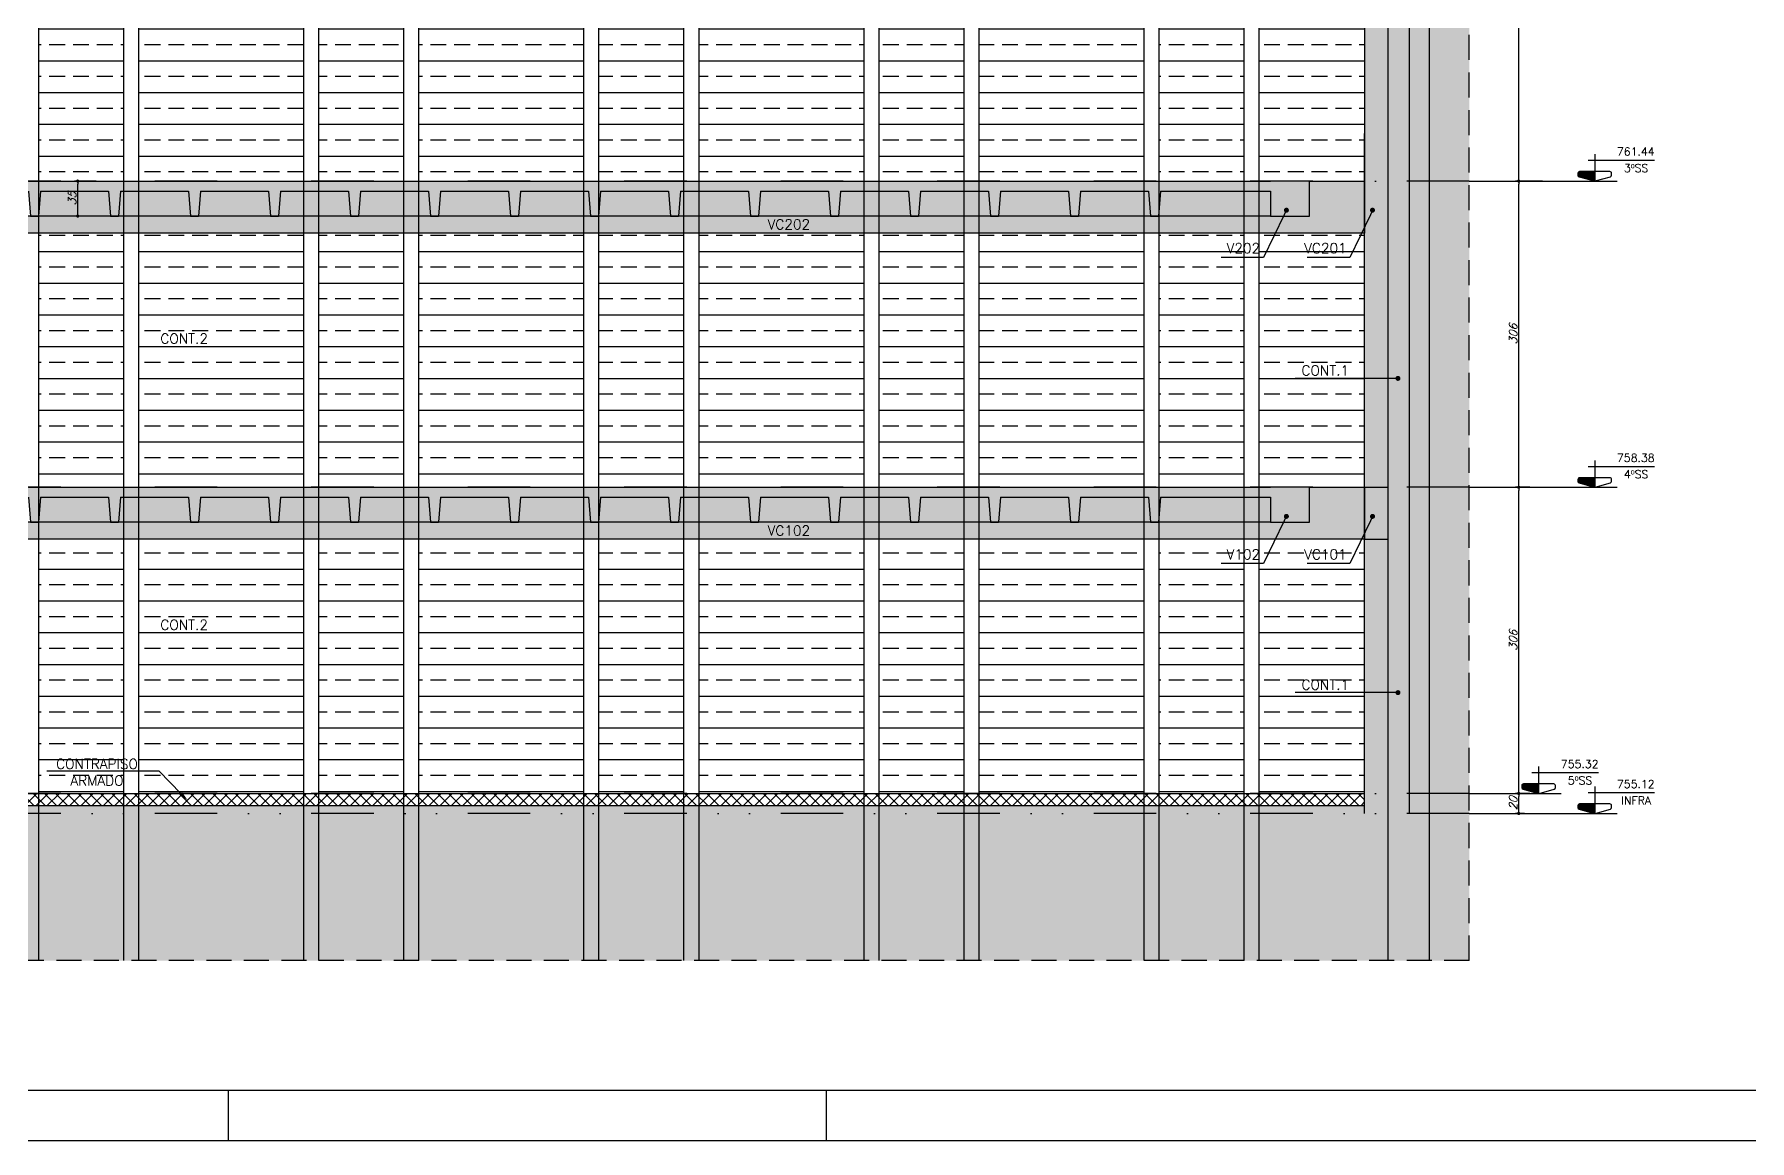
# Model space of a CAD drawing. Header units: millimetres. Extents: x 0 to 8720, y 0 to 4500.
# Drawn here: x 1454 to 3168, y 0 to 1106 of the extents above; entities that cross this region are included whole.
import ezdxf
from ezdxf import colors
from ezdxf.entities.mleader import LeaderData, LeaderLine
from ezdxf.enums import TextEntityAlignment as Align
from ezdxf.math import Vec2, Vec3

# ---------------------------------------------------------------- set-up
doc = ezdxf.new("R2010")
doc.units = ezdxf.units.MM
doc.header["$LTSCALE"] = 50
doc.linetypes.add('DASHED', pattern=[0.75, 0.5, -0.25])
doc.linetypes.add('DIVIDE2', pattern=[0.625, 0.25, -0.125, 0, -0.125, 0, -0.125])
for name, color, linetype in [('F-AUX', 2, 'Continuous'), ('F-AUX-DET', 2, 'Continuous'), ('F-AUX-RED', 1, 'Continuous'), ('F-CORTE', 4, 'Continuous'), ('F-COTAS', 106, 'Continuous'), ('F-EIXOS-DET', 1, 'Continuous'), ('F-FUNDAÇÃO-VISTA', 253, 'Continuous'), ('F-MARGEM', 1, 'Continuous'), ('F-NÍVEL-VISTA', 2, 'Continuous'), ('F-PERFIL VISTA', 252, 'Continuous'), ('F-SOLIDO-CORTE', 71, 'Continuous'), ('F-TEXTO', 6, 'Continuous'), ('F-TEXTO-YELLOW', 2, 'Continuous'), ('F-VISTA', 2, 'Continuous'), ('F-VISTA SÓLIDO', 254, 'Continuous'), ('F-VISTA SÓLIDO 1', 254, 'Continuous'), ('F-VISTA SÓLIDO 3', 252, 'Continuous')]:
    doc.layers.add(name, color=color, linetype=linetype)
doc.styles.add('CP-TEXT-INCL', font='simplex.shx', dxfattribs={"oblique": 20})
doc.styles.add('MCP', font='simplex.shx')
doc.styles.get("Standard").update_dxf_attribs({"font": 'txt.shx'})
doc.dimstyles.new('CP-COTAS-50', dxfattribs={"dimscale": 0.64, "dimtxt": 12.5, "dimasz": 5, "dimexe": 5, "dimexo": 5, "dimgap": 2.5, "dimtad": 1, "dimdec": 1, "dimdsep": 46, "dimtxsty": 'CP-TEXT-INCL', "dimblk1": 'DOT', "dimblk2": 'DOT', "dimsah": 1, "dimcen": 9, "dimclrd": 256, "dimclre": 256, "dimclrt": 256, "dimadec": 0, "dimazin": 0, "dimtfac": 1, "dimtdec": 1, "dimtmove": 2, "dimatfit": 3, "dimldrblk": 'DOT', "dimfxl": 5, "dimtolj": 1, "dimarcsym": 0})

# ---------------------------------------------------------------- blocks, each defined once
blk = doc.blocks.new('_DOT')
at = {"color": 0, "linetype": 'ByBlock'}
blk.add_line((-0.5, 0), (-1, 0), dxfattribs=at)
at = {"color": 0, "linetype": 'ByBlock', "const_width": 0.5}
blk.add_lwpolyline([(-0.25, 0, 1), (0.25, 0, 1)], format="xyb", close=True, dxfattribs=at)
blk = doc.blocks.new('Nível - Vista')
at = {"layer": 'F-NÍVEL-VISTA'}
blk.add_hatch(color=71, dxfattribs=at).paths.add_polyline_path([(0, 0.238), (-0.38, 0.238, 0.414214), (-0.42, 0.198), (-0.42, 0.148, 0.331206), (-0.391, 0.11), (-0.011, 0.002, 0.072993), (0, 0)])
at = {"layer": 'F-NÍVEL-VISTA', "color": 2}
for p, q in [((-0.168, 0.521), (1.493, 0.521)), ((0, 0.67), (0, 0))]:
    blk.add_line(p, q, dxfattribs=at)
blk.add_lwpolyline([(-0.011, 0.002, 0.146769), (0.011, 0.002), (0.391, 0.11, 0.331206), (0.42, 0.148), (0.42, 0.198, 0.414214), (0.38, 0.238), (-0.38, 0.238, 0.414214), (-0.42, 0.198), (-0.42, 0.148, 0.331206), (-0.391, 0.11), (-0.011, 0.002, 0.146769), (0.011, 0.002)], format="xyb", dxfattribs=at)
at = {"layer": 'F-TEXTO', "color": 3, "style": 'MCP'}
for tag, p in [('NÍVEL', (1.026, 0.636)), ('NÍVEL_DETALHE', (1.02, 0.186))]:
    blk.add_attdef(tag, text='', height=0.2, dxfattribs=at).set_placement(p, align=Align.CENTER)
blk = doc.blocks.new('*D17')
at = {"layer": 'F-COTAS', "lineweight": -2, "transparency": 16777216}
for p, q in [((2961.4, 959), (2934.3, 959)), ((2937.5, 656.2), (2937.5, 955.8)), ((2948.5, 653), (2934.3, 653))]:
    blk.add_line(p, q, dxfattribs=at)
at = {"layer": 'F-COTAS', "lineweight": -2, "transparency": 16777216, "xscale": 3.2, "yscale": 3.2, "zscale": 3.2}
for p, rotation in [((2937.5, 959), 90), ((2937.5, 653), 270)]:
    blk.add_blockref('_DOT', p, dxfattribs=dict(at, rotation=rotation))
at = {"layer": 'F-COTAS', "transparency": 16777216, "insert": (2931.9, 806), "char_height": 8, "attachment_point": 5, "rotation": 90, "style": 'CP-TEXT-INCL'}
blk.add_mtext('\\A1;306', dxfattribs=at)
blk = doc.blocks.new('*D18')
at = {"layer": 'F-COTAS', "lineweight": -2, "transparency": 16777216}
for p, q in [((2980.1, 1319), (2934.3, 1319)), ((2937.5, 962.2), (2937.5, 1315.8)), ((2961.4, 959), (2934.3, 959))]:
    blk.add_line(p, q, dxfattribs=at)
at = {"layer": 'F-COTAS', "lineweight": -2, "transparency": 16777216, "xscale": 3.2, "yscale": 3.2, "zscale": 3.2}
for p, rotation in [((2937.5, 1319), 90), ((2937.5, 959), 270)]:
    blk.add_blockref('_DOT', p, dxfattribs=dict(at, rotation=rotation))
at = {"layer": 'F-COTAS', "transparency": 16777216, "insert": (2931.9, 1139), "char_height": 8, "attachment_point": 5, "rotation": 90, "style": 'CP-TEXT-INCL'}
blk.add_mtext('\\A1;360', dxfattribs=at)
blk = doc.blocks.new('A0-3L_900')
at = {"layer": 'F-MARGEM', "color": 2}
for p, q in [((32.95, 0), (32.95, 1)), ((44.9, 1), (44.9, 0))]:
    blk.add_line(p, q, dxfattribs=at)
blk.add_lwpolyline([(0, 0), (0, 90), (174.4, 90), (174.4, 0)], close=True, dxfattribs=at)
at = {"layer": 'F-MARGEM', "color": 7}
blk.add_lwpolyline([(2.5, 89), (173.4, 89), (173.4, 1), (2.5, 1)], close=True, dxfattribs=at)
blk = doc.blocks.new('A$Cba39174f')
at = {"layer": 'F-CORTE'}
for points in [[(11039.1, -4045.2), (11119.1, -4045.2)], [(11039.1, -4055.2), (11041.1, -4080.2), (11049.1, -4080.2)], [(11051.1, -4055.2), (11049.1, -4080.2), (11049.1, -4080.2)], [(11051.1, -4055.2), (11119.1, -4055.2)]]:
    blk.add_lwpolyline(points, dxfattribs=at)
blk = doc.blocks.new('*D76')
at = {"layer": 'F-COTAS', "lineweight": -2, "transparency": 16777216}
for p, q in [((1515.3, 959), (1493.7, 959)), ((1496.9, 927.2), (1496.9, 955.8)), ((1526.3, 924), (1493.7, 924))]:
    blk.add_line(p, q, dxfattribs=at)
at = {"layer": 'F-COTAS', "lineweight": -2, "transparency": 16777216, "xscale": 3.2, "yscale": 3.2, "zscale": 3.2}
for p, rotation in [((1496.9, 959), 90), ((1496.9, 924), 270)]:
    blk.add_blockref('_DOT', p, dxfattribs=dict(at, rotation=rotation))
at = {"layer": 'F-COTAS', "transparency": 16777216, "insert": (1491.3, 941.5), "char_height": 8, "attachment_point": 5, "rotation": 90, "style": 'CP-TEXT-INCL'}
blk.add_mtext('\\A1;35', dxfattribs=at)
blk = doc.blocks.new('*D156')
at = {"layer": 'F-COTAS', "lineweight": -2, "transparency": 16777216}
for p, q in [((2948.5, 653), (2934.3, 653)), ((2937.5, 350.2), (2937.5, 649.8)), ((2948.5, 347), (2934.3, 347))]:
    blk.add_line(p, q, dxfattribs=at)
at = {"layer": 'F-COTAS', "lineweight": -2, "transparency": 16777216, "xscale": 3.2, "yscale": 3.2, "zscale": 3.2}
for p, rotation in [((2937.5, 653), 90), ((2937.5, 347), 270)]:
    blk.add_blockref('_DOT', p, dxfattribs=dict(at, rotation=rotation))
at = {"layer": 'F-COTAS', "transparency": 16777216, "insert": (2931.9, 500), "char_height": 8, "attachment_point": 5, "rotation": 90, "style": 'CP-TEXT-INCL'}
blk.add_mtext('\\A1;306', dxfattribs=at)
blk = doc.blocks.new('*D157')
at = {"layer": 'F-COTAS', "lineweight": -2, "transparency": 16777216}
for p, q in [((2943.3, 347), (2934.3, 347)), ((2937.5, 330.2), (2937.5, 343.8)), ((2943.3, 327), (2934.3, 327))]:
    blk.add_line(p, q, dxfattribs=at)
at = {"layer": 'F-COTAS', "lineweight": -2, "transparency": 16777216, "xscale": 3.2, "yscale": 3.2, "zscale": 3.2}
for p, rotation in [((2937.5, 347), 90), ((2937.5, 327), 270)]:
    blk.add_blockref('_DOT', p, dxfattribs=dict(at, rotation=rotation))
at = {"layer": 'F-COTAS', "transparency": 16777216, "insert": (2931.9, 337), "char_height": 8, "attachment_point": 5, "rotation": 90, "style": 'CP-TEXT-INCL'}
blk.add_mtext('\\A1;20', dxfattribs=at)

msp = doc.modelspace()

# ---------------------------------------------------------------- hatches: boundary and pattern name
at = {"layer": 'F-AUX-DET'}
h = msp.add_hatch(dxfattribs=at)
h.set_pattern_fill('EARTH', color=252, scale=5, angle=45)
h.set_pattern_definition([(45, (517.26, 2440.59), (0, 44.90128), [31.75, -31.75]), (45, (508.84, 2449.01), (0, 44.90128), [31.75, -31.75]), (45, (500.422, 2457.43), (0, 44.90128), [31.75, -31.75]), (135, (500.422, 2463.042), (-44.90128, 0), [31.75, -31.75]), (135, (508.84, 2471.46), (-44.90128, 0), [31.75, -31.75]), (135, (517.26, 2479.88), (-44.90128, 0), [31.75, -31.75])])
h.paths.add_polyline_path([(365, 326.99), (425, 326.99), (425, 1344.99), (365, 1344.99)])
h.paths.add_polyline_path([(2848.05, 179.99), (2888.05, 179.99), (2888.05, 1668.99), (2848.05, 1668.99)])
h = msp.add_hatch(dxfattribs=at)
h.set_pattern_fill('EARTH', color=252, scale=5, angle=45)
h.set_pattern_definition([(45, (-9067.736, -5941.035), (0, 44.90128), [31.75, -31.75]), (45, (-9076.155, -5932.616), (0, 44.90128), [31.75, -31.75]), (45, (-9084.574, -5924.197), (0, 44.90128), [31.75, -31.75]), (135, (-9084.574, -5918.584), (-44.90128, 0), [31.75, -31.75]), (135, (-9076.155, -5910.165), (-44.90128, 0), [31.75, -31.75]), (135, (-9067.736, -5901.746), (-44.90128, 0), [31.75, -31.75])])
h.paths.add_polyline_path([(365, 179.99), (2806.87, 179.99), (2806.87, 334.99), (440, 334.99), (440, 286.99), (415, 286.99), (415, 326.99), (365, 326.99)])
at = {"layer": 'F-AUX-RED'}
h = msp.add_hatch(dxfattribs=at)
h.set_pattern_fill('ANSI37', color=256, scale=2.5)
h.set_pattern_definition([(45, (-4091.083, -5941.035), (-5.61266, 5.61266), []), (135, (-4091.083, -5941.035), (-5.61266, -5.61266), [])])
h.paths.add_polyline_path([(2783.49, 334.99), (2783.49, 346.99), (440, 346.99), (440, 334.99)])
at = {"layer": 'F-PERFIL VISTA', "ltscale": 2}
h = msp.add_hatch(dxfattribs=at)
h.set_pattern_fill('ANSI33', color=253, scale=5, angle=135, style=0)
h.set_pattern_definition([(180, (0, 2000), (-4e-15, -31.75), []), (180, (-15.875, 2015.875), (-4e-15, -31.75), [15.875, -7.9375])])
h.paths.add_polyline_path([(568, 600.99), (440, 600.99), (440, 346.99), (568, 346.99)])
h.paths.add_polyline_path([(703, 600.99), (582.7, 600.99), (582.7, 346.99), (703, 346.99)])
h.paths.add_polyline_path([(883, 600.99), (717.7, 600.99), (717.7, 346.99), (883, 346.99)])
h.paths.add_polyline_path([(983, 600.99), (897.7, 600.99), (897.7, 346.99), (983, 346.99)])
h.paths.add_polyline_path([(1163, 600.99), (997.7, 600.99), (997.7, 346.99), (1163, 346.99)])
h.paths.add_polyline_path([(1263, 600.99), (1177.7, 600.99), (1177.7, 346.99), (1263, 346.99)])
h.paths.add_polyline_path([(1443, 600.99), (1277.7, 600.99), (1277.7, 346.99), (1443, 346.99)])
h.paths.add_polyline_path([(1543, 600.99), (1457.7, 600.99), (1457.7, 346.99), (1543, 346.99)])
h.paths.add_polyline_path([(1723, 600.99), (1557.7, 600.99), (1557.7, 346.99), (1723, 346.99)])
h.paths.add_polyline_path([(1823, 600.99), (1737.7, 600.99), (1737.7, 346.99), (1823, 346.99)])
h.paths.add_polyline_path([(2003, 600.99), (1837.7, 600.99), (1837.7, 346.99), (2003, 346.99)])
h.paths.add_polyline_path([(2103, 600.99), (2017.7, 600.99), (2017.7, 346.99), (2103, 346.99)])
h.paths.add_polyline_path([(2283, 600.99), (2117.7, 600.99), (2117.7, 346.99), (2283, 346.99)])
h.paths.add_polyline_path([(2383, 600.99), (2297.7, 600.99), (2297.7, 346.99), (2383, 346.99)])
h.paths.add_polyline_path([(2563, 600.99), (2397.7, 600.99), (2397.7, 346.99), (2563, 346.99)])
h.paths.add_polyline_path([(2663, 600.99), (2577.7, 600.99), (2577.7, 346.99), (2663, 346.99)])
h.paths.add_polyline_path([(2783.49, 600.99), (2677.7, 600.99), (2677.7, 346.99), (2783.49, 346.99)])
h.paths.add_polyline_path([(2783.49, 906.99), (2677.7, 906.99), (2677.7, 652.99), (2783.49, 652.99)])
h.paths.add_polyline_path([(2783.49, 1258.99), (2677.7, 1258.99), (2677.7, 958.99), (2783.49, 958.99)])
h.paths.add_polyline_path([(2663, 1258.99), (2577.7, 1258.99), (2577.7, 958.99), (2663, 958.99)])
h.paths.add_polyline_path([(2663, 906.99), (2577.7, 906.99), (2577.7, 652.99), (2663, 652.99)])
h.paths.add_polyline_path([(2563, 906.99), (2397.7, 906.99), (2397.7, 652.99), (2563, 652.99)])
h.paths.add_polyline_path([(2563, 1258.99), (2397.7, 1258.99), (2397.7, 958.99), (2563, 958.99)])
h.paths.add_polyline_path([(2383, 1258.99), (2297.7, 1258.99), (2297.7, 958.99), (2383, 958.99)])
h.paths.add_polyline_path([(2283, 1258.99), (2117.7, 1258.99), (2117.7, 958.99), (2283, 958.99)])
h.paths.add_polyline_path([(2383, 906.99), (2297.7, 906.99), (2297.7, 652.99), (2383, 652.99)])
h.paths.add_polyline_path([(2283, 906.99), (2117.7, 906.99), (2117.7, 652.99), (2283, 652.99)])
h.paths.add_polyline_path([(2103, 906.99), (2017.7, 906.99), (2017.7, 652.99), (2103, 652.99)])
h.paths.add_polyline_path([(2003, 906.99), (1837.7, 906.99), (1837.7, 652.99), (2003, 652.99)])
h.paths.add_polyline_path([(2003, 1258.99), (1837.7, 1258.99), (1837.7, 958.99), (2003, 958.99)])
h.paths.add_polyline_path([(2103, 1258.99), (2017.7, 1258.99), (2017.7, 958.99), (2103, 958.99)])
h.paths.add_polyline_path([(1823, 906.99), (1737.7, 906.99), (1737.7, 652.99), (1823, 652.99)])
h.paths.add_polyline_path([(1823, 1258.99), (1774.5, 1258.99), (1754.5, 1258.99), (1737.7, 1258.99), (1737.7, 958.99), (1823, 958.99)])
h.paths.add_polyline_path([(1723, 1258.99), (1557.7, 1258.99), (1557.7, 958.99), (1723, 958.99)])
h.paths.add_polyline_path([(1723, 906.99), (1557.7, 906.99), (1557.7, 652.99), (1723, 652.99)])
h.paths.add_polyline_path([(1543, 906.99), (1457.7, 906.99), (1457.7, 652.99), (1543, 652.99)])
h.paths.add_polyline_path([(1443, 906.99), (1277.7, 906.99), (1277.7, 652.99), (1443, 652.99)])
h.paths.add_polyline_path([(1443, 1258.99), (1335.5, 1258.99), (1316.5, 1258.99), (1277.7, 1258.99), (1277.7, 958.99), (1443, 958.99)])
h.paths.add_polyline_path([(1543, 1258.99), (1457.7, 1258.99), (1457.7, 958.99), (1543, 958.99)])
h.paths.add_polyline_path([(1263, 1258.99), (1177.7, 1258.99), (1177.7, 958.99), (1263, 958.99)])
h.paths.add_polyline_path([(1263, 906.99), (1177.7, 906.99), (1177.7, 652.99), (1263, 652.99)])
h.paths.add_polyline_path([(1163, 906.99), (997.7, 906.99), (997.7, 652.99), (1163, 652.99)])
h.paths.add_polyline_path([(983, 906.99), (897.7, 906.99), (897.7, 652.99), (983, 652.99)])
h.paths.add_polyline_path([(983, 1258.99), (970, 1258.99), (951, 1258.99), (897.7, 1258.99), (897.7, 958.99), (983, 958.99)])
h.paths.add_polyline_path([(1163, 1258.99), (997.7, 1258.99), (997.7, 958.99), (1163, 958.99)])
h.paths.add_polyline_path([(883, 1258.99), (717.7, 1258.99), (717.7, 958.99), (883, 958.99)])
h.paths.add_polyline_path([(703, 1258.99), (671, 1258.99), (652, 1258.99), (582.7, 1258.99), (582.7, 958.99), (703, 958.99)])
h.paths.add_polyline_path([(568, 1258.99), (440, 1258.99), (440, 958.99), (568, 958.99)])
h.paths.add_polyline_path([(568, 906.99), (440, 906.99), (440, 652.99), (568, 652.99)])
h.paths.add_polyline_path([(703, 906.99), (582.7, 906.99), (582.7, 652.99), (703, 652.99)])
h.paths.add_polyline_path([(883, 906.99), (717.7, 906.99), (717.7, 652.99), (883, 652.99)])
at = {"layer": 'F-SOLIDO-CORTE'}
h = msp.add_hatch(color=256, dxfattribs=at)
h.dxf.hatch_style = 1
h.paths.add_polyline_path([(2806.87, 179.99), (2848.08, 179.99), (2848.08, 652.99), (2848.08, 703.12), (2848.08, 958.99), (2848.08, 1017.97), (2848.08, 1318.99), (2848.05, 1318.99), (2848.05, 1376.28), (2848.05, 1668.99), (2814.68, 1668.99), (2813.08, 1668.99), (2806.83, 1668.99), (2779.72, 1668.99), (2749.51, 1668.99), (2669.58, 1668.99), (2669.58, 1667.73), (2669.58, 1653.99), (2749.51, 1653.99), (2779.72, 1653.99), (2806.83, 1653.99), (2806.83, 1632.71), (2806.83, 1318.99), (2806.87, 1318.99), (2806.87, 1281.67), (2806.87, 958.99), (2806.87, 927.26), (2806.87, 652.99)])
h = msp.add_hatch(color=256, dxfattribs=at)
h.dxf.hatch_style = 1
h.paths.add_polyline_path([(440, 652.99), (440, 636.99), (476.66, 636.99), (652, 636.99), (652, 617.99), (669.82, 617.99), (728.13, 617.99), (952.18, 617.99), (970, 617.99), (970, 620.17), (970, 642.99), (1047.5, 642.99), (1049.5, 617.99), (1057.5, 617.99), (1059.5, 642.99), (1127.5, 642.99), (1129.5, 617.99), (1137.5, 617.99), (1139.5, 642.99), (1207.5, 642.99), (1209.5, 617.99), (1217.5, 617.99), (1219.5, 642.99), (1287.5, 642.99), (1289.5, 617.99), (1297.5, 617.99), (1299.5, 642.99), (1367.5, 642.99), (1369.5, 617.99), (1377.5, 617.99), (1379.5, 642.99), (1447.5, 642.99), (1449.5, 617.99), (1457.5, 617.99), (1459.5, 642.99), (1527.5, 642.99), (1529.5, 617.99), (1537.5, 617.99), (1539.5, 642.99), (1607.5, 642.99), (1609.5, 617.99), (1617.5, 617.99), (1619.5, 642.99), (1687.5, 642.99), (1689.5, 617.99), (1697.5, 617.99), (1699.5, 642.99), (1767.5, 642.99), (1769.5, 617.99), (1777.5, 617.99), (1779.5, 642.99), (1847.5, 642.99), (1849.5, 617.99), (1857.5, 617.99), (1859.5, 642.99), (1927.5, 642.99), (1929.5, 617.99), (1937.5, 617.99), (1939.5, 642.99), (2007.5, 642.99), (2009.5, 617.99), (2017.5, 617.99), (2019.5, 642.99), (2087.5, 642.99), (2089.5, 617.99), (2097.5, 617.99), (2099.5, 642.99), (2167.5, 642.99), (2169.5, 617.99), (2177.5, 617.99), (2179.5, 642.99), (2247.5, 642.99), (2249.5, 617.99), (2257.5, 617.99), (2259.5, 642.99), (2327.5, 642.99), (2329.5, 617.99), (2337.5, 617.99), (2339.5, 642.99), (2407.5, 642.99), (2409.5, 617.99), (2417.5, 617.99), (2419.5, 642.99), (2487.5, 642.99), (2489.5, 617.99), (2497.5, 617.99), (2499.5, 642.99), (2567.5, 642.99), (2569.5, 617.99), (2577.5, 617.99), (2579.5, 642.99), (2647.5, 642.99), (2689.5, 642.99), (2689.5, 617.99), (2728.5, 617.99), (2728.5, 652.99), (2689.5, 652.99), (2647.5, 652.99), (2567.5, 652.99), (2487.5, 652.99), (2407.5, 652.99), (2327.5, 652.99), (2247.5, 652.99), (2167.5, 652.99), (2087.5, 652.99), (2007.5, 652.99), (1927.5, 652.99), (1847.5, 652.99), (1767.5, 652.99), (1687.5, 652.99), (1607.5, 652.99), (1527.5, 652.99), (1447.5, 652.99), (1367.5, 652.99), (1287.5, 652.99), (1207.5, 652.99), (1127.5, 652.99), (1047.5, 652.99), (970, 652.99), (952.18, 652.99), (946.37, 652.99), (728.13, 652.99), (669.82, 652.99), (652, 652.99), (476.66, 652.99)])
h.paths.add_polyline_path([(440, 958.99), (440, 942.99), (476.66, 942.99), (652, 942.99), (652, 923.99), (669.82, 923.99), (728.13, 923.99), (952.18, 923.99), (970, 923.99), (970, 926.17), (970, 948.99), (1047.5, 948.99), (1049.5, 923.99), (1057.5, 923.99), (1059.5, 948.99), (1127.5, 948.99), (1129.5, 923.99), (1137.5, 923.99), (1139.5, 948.99), (1207.5, 948.99), (1209.5, 923.99), (1217.5, 923.99), (1219.5, 948.99), (1287.5, 948.99), (1289.5, 923.99), (1297.5, 923.99), (1299.5, 948.99), (1367.5, 948.99), (1369.5, 923.99), (1377.5, 923.99), (1379.5, 948.99), (1447.5, 948.99), (1449.5, 923.99), (1457.5, 923.99), (1459.5, 948.99), (1527.5, 948.99), (1529.5, 923.99), (1537.5, 923.99), (1539.5, 948.99), (1607.5, 948.99), (1609.5, 923.99), (1617.5, 923.99), (1619.5, 948.99), (1687.5, 948.99), (1689.5, 923.99), (1697.5, 923.99), (1699.5, 948.99), (1767.5, 948.99), (1769.5, 923.99), (1777.5, 923.99), (1779.5, 948.99), (1847.5, 948.99), (1849.5, 923.99), (1857.5, 923.99), (1859.5, 948.99), (1927.5, 948.99), (1929.5, 923.99), (1937.5, 923.99), (1939.5, 948.99), (2007.5, 948.99), (2009.5, 923.99), (2017.5, 923.99), (2019.5, 948.99), (2087.5, 948.99), (2089.5, 923.99), (2097.5, 923.99), (2099.5, 948.99), (2167.5, 948.99), (2169.5, 923.99), (2177.5, 923.99), (2179.5, 948.99), (2247.5, 948.99), (2249.5, 923.99), (2257.5, 923.99), (2259.5, 948.99), (2327.5, 948.99), (2329.5, 923.99), (2337.5, 923.99), (2339.5, 948.99), (2407.5, 948.99), (2409.5, 923.99), (2417.5, 923.99), (2419.5, 948.99), (2487.5, 948.99), (2489.5, 923.99), (2497.5, 923.99), (2499.5, 948.99), (2567.5, 948.99), (2569.5, 923.99), (2577.5, 923.99), (2579.5, 948.99), (2647.5, 948.99), (2689.5, 948.99), (2689.5, 923.99), (2728.5, 923.99), (2728.5, 958.99), (2689.5, 958.99), (2647.5, 958.99), (2567.5, 958.99), (2487.5, 958.99), (2407.5, 958.99), (2327.5, 958.99), (2247.5, 958.99), (2167.5, 958.99), (2087.5, 958.99), (2007.5, 958.99), (1927.5, 958.99), (1847.5, 958.99), (1767.5, 958.99), (1687.5, 958.99), (1607.5, 958.99), (1527.5, 958.99), (1447.5, 958.99), (1367.5, 958.99), (1287.5, 958.99), (1207.5, 958.99), (1127.5, 958.99), (1047.5, 958.99), (952.18, 958.99), (946.37, 958.99), (728.13, 958.99), (669.82, 958.99), (652, 958.99), (476.66, 958.99)])
at = {"layer": 'F-VISTA SÓLIDO'}
h = msp.add_hatch(color=256, dxfattribs=at)
h.dxf.hatch_style = 1
h.paths.add_polyline_path([(2783.49, 326.99), (2806.87, 326.99), (2806.87, 652.99), (2806.87, 927.26), (2806.87, 958.99), (2806.87, 1281.67), (2806.87, 1318.99), (2806.83, 1318.99), (2806.83, 1632.71), (2806.83, 1653.99), (2783.45, 1653.99), (2783.45, 1555.92), (2783.45, 1534.99), (2783.45, 1352.73), (2783.45, 1318.99), (2783.49, 1014.91), (2783.49, 958.99), (2783.49, 700.52), (2783.49, 652.99)])
at = {"layer": 'F-VISTA SÓLIDO 1'}
h = msp.add_hatch(color=256, dxfattribs=at)
h.dxf.hatch_style = 1
h.paths.add_polyline_path([(440, 906.99), (2783.49, 906.99), (2783.49, 958.99), (2728.5, 958.99), (2728.5, 923.99), (2689.5, 923.99), (970, 923.99), (952.18, 923.99), (728.13, 923.99), (671, 923.99), (669.82, 923.99), (652, 923.99), (652, 942.99), (476.66, 942.99), (461.84, 942.99), (440, 942.99)])
h = msp.add_hatch(color=256, dxfattribs=at)
h.dxf.hatch_style = 1
h.paths.add_polyline_path([(440, 600.99), (2783.49, 600.99), (2783.49, 652.99), (2728.5, 652.99), (2728.5, 617.99), (2689.5, 617.99), (970, 617.99), (952.18, 617.99), (728.13, 617.99), (671, 617.99), (669.82, 617.99), (652, 617.99), (652, 636.99), (476.66, 636.99), (461.84, 636.99), (440, 636.99)])
at = {"layer": 'F-VISTA SÓLIDO 3'}
h = msp.add_hatch(color=256, dxfattribs=at)
h.dxf.hatch_style = 1
h.paths.add_polyline_path([(1527.5, 948.99), (1459.5, 948.99), (1457.5, 923.99), (1529.5, 923.99)])
h = msp.add_hatch(color=256, dxfattribs=at)
h.dxf.hatch_style = 1
h.paths.add_polyline_path([(1607.5, 948.99), (1539.5, 948.99), (1537.5, 923.99), (1609.5, 923.99)])
h = msp.add_hatch(color=256, dxfattribs=at)
h.dxf.hatch_style = 1
h.paths.add_polyline_path([(1687.5, 948.99), (1619.5, 948.99), (1617.5, 923.99), (1689.5, 923.99)])
h = msp.add_hatch(color=256, dxfattribs=at)
h.dxf.hatch_style = 1
h.paths.add_polyline_path([(1767.5, 948.99), (1699.5, 948.99), (1697.5, 923.99), (1769.5, 923.99)])
h = msp.add_hatch(color=256, dxfattribs=at)
h.dxf.hatch_style = 1
h.paths.add_polyline_path([(1847.5, 948.99), (1779.5, 948.99), (1777.5, 923.99), (1849.5, 923.99)])
h = msp.add_hatch(color=256, dxfattribs=at)
h.dxf.hatch_style = 1
h.paths.add_polyline_path([(1927.5, 948.99), (1859.5, 948.99), (1857.5, 923.99), (1929.5, 923.99)])
h = msp.add_hatch(color=256, dxfattribs=at)
h.dxf.hatch_style = 1
h.paths.add_polyline_path([(2007.5, 948.99), (1939.5, 948.99), (1937.5, 923.99), (2009.5, 923.99)])
h = msp.add_hatch(color=256, dxfattribs=at)
h.dxf.hatch_style = 1
h.paths.add_polyline_path([(2087.5, 948.99), (2019.5, 948.99), (2017.5, 923.99), (2089.5, 923.99)])
h = msp.add_hatch(color=256, dxfattribs=at)
h.dxf.hatch_style = 1
h.paths.add_polyline_path([(2167.5, 948.99), (2099.5, 948.99), (2097.5, 923.99), (2169.5, 923.99)])
h = msp.add_hatch(color=256, dxfattribs=at)
h.dxf.hatch_style = 1
h.paths.add_polyline_path([(2247.5, 948.99), (2179.5, 948.99), (2177.5, 923.99), (2249.5, 923.99)])
h = msp.add_hatch(color=256, dxfattribs=at)
h.dxf.hatch_style = 1
h.paths.add_polyline_path([(2327.5, 948.99), (2259.5, 948.99), (2257.5, 923.99), (2329.5, 923.99)])
h = msp.add_hatch(color=256, dxfattribs=at)
h.dxf.hatch_style = 1
h.paths.add_polyline_path([(2407.5, 948.99), (2339.5, 948.99), (2337.5, 923.99), (2409.5, 923.99)])
h = msp.add_hatch(color=256, dxfattribs=at)
h.dxf.hatch_style = 1
h.paths.add_polyline_path([(2487.5, 948.99), (2419.5, 948.99), (2417.5, 923.99), (2489.5, 923.99)])
h = msp.add_hatch(color=256, dxfattribs=at)
h.dxf.hatch_style = 1
h.paths.add_polyline_path([(2567.5, 948.99), (2499.5, 948.99), (2497.5, 923.99), (2569.5, 923.99)])
h = msp.add_hatch(color=256, dxfattribs=at)
h.dxf.hatch_style = 1
h.paths.add_polyline_path([(2689.5, 948.99), (2647.5, 948.99), (2579.5, 948.99), (2577.5, 923.99), (2689.5, 923.99)])
h = msp.add_hatch(color=256, dxfattribs=at)
h.dxf.hatch_style = 1
h.paths.add_polyline_path([(1527.5, 642.99), (1459.5, 642.99), (1457.5, 617.99), (1529.5, 617.99)])
h = msp.add_hatch(color=256, dxfattribs=at)
h.dxf.hatch_style = 1
h.paths.add_polyline_path([(1607.5, 642.99), (1539.5, 642.99), (1537.5, 617.99), (1609.5, 617.99)])
h = msp.add_hatch(color=256, dxfattribs=at)
h.dxf.hatch_style = 1
h.paths.add_polyline_path([(1687.5, 642.99), (1619.5, 642.99), (1617.5, 617.99), (1689.5, 617.99)])
h = msp.add_hatch(color=256, dxfattribs=at)
h.dxf.hatch_style = 1
h.paths.add_polyline_path([(1767.5, 642.99), (1699.5, 642.99), (1697.5, 617.99), (1769.5, 617.99)])
h = msp.add_hatch(color=256, dxfattribs=at)
h.dxf.hatch_style = 1
h.paths.add_polyline_path([(1847.5, 642.99), (1779.5, 642.99), (1777.5, 617.99), (1849.5, 617.99)])
h = msp.add_hatch(color=256, dxfattribs=at)
h.dxf.hatch_style = 1
h.paths.add_polyline_path([(1927.5, 642.99), (1859.5, 642.99), (1857.5, 617.99), (1929.5, 617.99)])
h = msp.add_hatch(color=256, dxfattribs=at)
h.dxf.hatch_style = 1
h.paths.add_polyline_path([(2007.5, 642.99), (1939.5, 642.99), (1937.5, 617.99), (2009.5, 617.99)])
h = msp.add_hatch(color=256, dxfattribs=at)
h.dxf.hatch_style = 1
h.paths.add_polyline_path([(2087.5, 642.99), (2019.5, 642.99), (2017.5, 617.99), (2089.5, 617.99)])
h = msp.add_hatch(color=256, dxfattribs=at)
h.dxf.hatch_style = 1
h.paths.add_polyline_path([(2167.5, 642.99), (2099.5, 642.99), (2097.5, 617.99), (2169.5, 617.99)])
h = msp.add_hatch(color=256, dxfattribs=at)
h.dxf.hatch_style = 1
h.paths.add_polyline_path([(2247.5, 642.99), (2179.5, 642.99), (2177.5, 617.99), (2249.5, 617.99)])
h = msp.add_hatch(color=256, dxfattribs=at)
h.dxf.hatch_style = 1
h.paths.add_polyline_path([(2327.5, 642.99), (2259.5, 642.99), (2257.5, 617.99), (2329.5, 617.99)])
h = msp.add_hatch(color=256, dxfattribs=at)
h.dxf.hatch_style = 1
h.paths.add_polyline_path([(2407.5, 642.99), (2339.5, 642.99), (2337.5, 617.99), (2409.5, 617.99)])
h = msp.add_hatch(color=256, dxfattribs=at)
h.dxf.hatch_style = 1
h.paths.add_polyline_path([(2487.5, 642.99), (2419.5, 642.99), (2417.5, 617.99), (2489.5, 617.99)])
h = msp.add_hatch(color=256, dxfattribs=at)
h.dxf.hatch_style = 1
h.paths.add_polyline_path([(2567.5, 642.99), (2499.5, 642.99), (2497.5, 617.99), (2569.5, 617.99)])
h = msp.add_hatch(color=256, dxfattribs=at)
h.dxf.hatch_style = 1
h.paths.add_polyline_path([(2689.5, 642.99), (2647.5, 642.99), (2579.5, 642.99), (2577.5, 617.99), (2689.5, 617.99)])

# ---------------------------------------------------------------- linework, layer by layer
at = {"layer": 'F-AUX', "color": 1, "linetype": 'DASHED'}
msp.add_line((2888.05, 179.99), (365, 179.99), dxfattribs=at)
msp.add_line((2888.05, 179.99), (365, 179.99), dxfattribs=at)
msp.add_lwpolyline([(2888.05, 179.99), (2888.05, 1728.99), (365, 1728.99), (365, 179.99)], dxfattribs=at)
at = {"layer": 'F-AUX-DET', "color": 252}
msp.add_line((2828.05, 1668.99), (2828.05, 326.99), dxfattribs=at)
at = {"layer": 'F-AUX-RED'}
for points in [[(440, 346.99), (2783.49, 346.99)], [(440, 334.99), (2783.49, 334.99)]]:
    msp.add_lwpolyline(points, dxfattribs=at)
at = {"layer": 'F-CORTE'}
for points in [[(2848.08, 1318.99), (2848.08, 1017.97), (2848.08, 958.99), (2848.08, 703.12), (2848.08, 652.99), (2848.08, 397.12), (2848.08, 179.99)], [(2806.87, 179.99), (2806.87, 621.26), (2806.87, 652.99), (2806.87, 927.26), (2806.87, 958.99), (2806.87, 1281.67)], [(2647.5, 958.99), (2689.5, 958.99)], [(2647.5, 948.99), (2689.5, 948.99)], [(2689.5, 948.99), (2689.5, 923.99), (2728.5, 923.99), (2728.5, 958.99), (2689.5, 958.99)], [(2647.5, 652.99), (2689.5, 652.99)], [(2689.5, 642.99), (2689.5, 617.99), (2728.5, 617.99), (2728.5, 652.99), (2689.5, 652.99)], [(2647.5, 642.99), (2689.5, 642.99)]]:
    msp.add_lwpolyline(points, dxfattribs=at)
at = {"layer": 'F-EIXOS-DET', "color": 1, "linetype": 'DIVIDE2', "ltscale": 5}
for p, q in [((2888.05, 958.99), (365, 958.99)), ((2888.05, 652.99), (365, 652.99)), ((2888.05, 346.99), (365, 346.99)), ((2888.05, 326.99), (365, 326.99))]:
    msp.add_line(p, q, dxfattribs=at)
at = {"layer": 'F-EIXOS-DET', "color": 1, "ltscale": 5}
for points in [[(2888.05, 958.99), (3036.02, 958.99)], [(2888.05, 652.99), (3036.02, 652.99)], [(2888.05, 346.99), (2979.94, 346.99)], [(2888.05, 326.99), (3036.02, 326.99)]]:
    msp.add_lwpolyline(points, dxfattribs=at)
at = {"layer": 'F-FUNDAÇÃO-VISTA'}
for points in [[(2383, 179.99), (2383, 1614.99), (2397.7, 1614.99), (2397.7, 179.99)], [(2563, 179.99), (2563, 1614.99), (2577.7, 1614.99), (2577.7, 179.99)], [(2663, 179.99), (2663, 1614.99), (2677.7, 1614.99), (2677.7, 179.99)], [(2003, 179.99), (2003, 1599.99), (2017.7, 1599.99), (2017.7, 179.99)], [(2103, 179.99), (2103, 1599.99), (2117.7, 1599.99), (2117.7, 179.99)], [(2283, 179.99), (2283, 1599.99), (2297.7, 1599.99), (2297.7, 179.99)], [(1443, 179.99), (1443, 1529.99), (1457.7, 1529.99), (1457.7, 179.99)], [(1543, 179.99), (1543, 1529.99), (1557.7, 1529.99), (1557.7, 179.99)], [(1723, 179.99), (1723, 1529.99), (1737.7, 1529.99), (1737.7, 179.99)], [(1823, 179.99), (1823, 1529.99), (1837.7, 1529.99), (1837.7, 179.99)]]:
    msp.add_lwpolyline(points, dxfattribs=at)
at = {"layer": 'F-VISTA', "linetype": 'Continuous'}
for p, q in [((2783.49, 1318.99), (2783.49, 1014.91)), ((2783.49, 1014.91), (2783.49, 958.99)), ((2783.49, 958.99), (2783.49, 1006.52)), ((2783.49, 700.52), (2783.49, 958.99)), ((2783.49, 652.99), (2783.49, 700.52)), ((2783.49, 377.63), (2783.49, 652.99)), ((2783.49, 326.99), (2783.49, 377.63))]:
    msp.add_line(p, q, dxfattribs=at)
at = {"layer": 'F-VISTA'}
for points in [[(2728.5, 958.99), (2783.49, 958.99), (2783.49, 906.99), (440, 906.99), (440, 906.99)], [(2689.5, 923.99), (970, 923.99)], [(2728.5, 652.99), (2783.49, 652.99), (2783.49, 600.99), (440, 600.99), (440, 600.99)], [(2783.49, 652.99), (2806.87, 652.99)], [(2689.5, 617.99), (970, 617.99)], [(2783.49, 600.99), (2806.87, 600.99)]]:
    msp.add_lwpolyline(points, dxfattribs=at)

# ---------------------------------------------------------------- block references
at = {"layer": 'F-CORTE'}
for p in [(-9591.55, 5004.19), (-9511.55, 5004.19), (-9431.55, 5004.19), (-9351.55, 5004.19), (-9271.55, 5004.19), (-9191.55, 5004.19), (-9111.55, 5004.19), (-9031.55, 5004.19), (-8951.55, 5004.19), (-8871.55, 5004.19), (-8791.55, 5004.19), (-8711.55, 5004.19), (-8631.55, 5004.19), (-8551.55, 5004.19), (-8471.55, 5004.19), (-9591.55, 4698.19), (-9511.55, 4698.19), (-9431.55, 4698.19), (-9351.55, 4698.19), (-9271.55, 4698.19), (-9191.55, 4698.19), (-9111.55, 4698.19), (-9031.55, 4698.19), (-8951.55, 4698.19), (-8871.55, 4698.19), (-8791.55, 4698.19), (-8711.55, 4698.19), (-8631.55, 4698.19), (-8551.55, 4698.19), (-8471.55, 4698.19)]:
    msp.add_blockref('A$Cba39174f', p, dxfattribs=at)
at = {"layer": 'F-MARGEM', "xscale": 50, "yscale": 50, "zscale": 50}
msp.add_blockref('A0-3L_900', (0, 0), dxfattribs=at)
at = {"layer": 'F-NÍVEL-VISTA', "linetype": 'Continuous', "xscale": 40, "yscale": 40, "zscale": 40}
for p, values in [((3013.52, 958.99), {'NÍVEL': '761.44'}), ((3013.52, 652.99), {'NÍVEL': '758.38'}), ((2957.44, 346.99), {'NÍVEL': '755.32'}), ((3013.52, 326.99), {'NÍVEL': '755.12'})]:
    msp.add_blockref('Nível - Vista', p, dxfattribs=at).add_auto_attribs(values)

# ---------------------------------------------------------------- texts
at = {"layer": 'F-TEXTO', "color": 3, "style": 'MCP'}
for s, p in [('3ºSS', (3054.91, 967.99)), ('4ºSS', (3054.91, 662)), ('5ºSS', (2998.83, 356)), ('INFRA', (3054.91, 336))]:
    msp.add_text(s, height=8, dxfattribs=at).set_placement(p, align=Align.CENTER)
at = {"layer": 'F-TEXTO-YELLOW', "style": 'MCP'}
for s, p in [('VC202', (2186.66, 910.71)), ('V202', (2645.55, 886.95)), ('VC201', (2723.05, 886.95)), ('CONT.2', (1579.53, 796.58)), ('CONT.1', (2720.37, 764.73)), ('VC102', (2186.66, 604.71)), ('V102', (2645.55, 580.95)), ('VC101', (2723.05, 580.95)), ('CONT.2', (1579.53, 510.51)), ('CONT.1', (2720.37, 450.68))]:
    msp.add_text(s, height=10, dxfattribs=at).set_placement(p)
at = {"layer": 'F-TEXTO-YELLOW', "insert": (1516.18, 368.18), "char_height": 10, "attachment_point": 5, "style": 'MCP'}
msp.add_mtext_dynamic_manual_height_columns('CONTRAPISO ARMADO', width=110.244, gutter_width=12.5, heights=[0], dxfattribs=at)

# ---------------------------------------------------------------- dimensions: what is measured, and where the dimension line sits
at = {"layer": 'F-COTAS'}
for base, p1, p2, picture, middle in [((2937.54, 1318.99), (2964.56, 958.99), (2983.26, 1318.99), '*D18', (2931.94, 1138.99)), ((1496.91, 958.99), (1529.5, 923.99), (1518.47, 958.99), '*D76', (1491.31, 941.49)), ((2937.54, 958.99), (2951.68, 652.99), (2964.56, 958.99), '*D17', (2931.94, 805.99)), ((2937.54, 652.99), (2951.68, 346.99), (2951.68, 652.99), '*D156', (2931.94, 499.99)), ((2937.54, 346.99), (2946.46, 326.99), (2946.46, 346.99), '*D157', (2931.94, 336.99))]:
    dim = msp.add_linear_dim(base=base, p1=p1, p2=p2, angle=90, dimstyle='CP-COTAS-50', dxfattribs=at)
    dim.commit()
    dim.dimension.update_dxf_attribs({"geometry": picture, "text_midpoint": middle})

# ---------------------------------------------------------------- leaders
at = {"layer": 'F-AUX-RED'}
ml = msp.add_multileader_mtext('Standard', dxfattribs=at)
ml.set_content('', color=256)
ml.set_leader_properties()
ml.set_arrow_properties(name='DOT')
ml.build(insert=Vec2(0, 0))
ml.multileader.update_dxf_attribs({"text_right_attachment_type": 6, "text_top_attachment_type": 0, "text_bottom_attachment_type": 0, "dogleg_length": 0.36, "arrow_head_size": 5})
ctx = ml.context
ctx.base_point, ctx.char_height, ctx.arrow_head_size, ctx.landing_gap_size, ctx.plane_origin = Vec3(2639.96, 882.79), 0.18, 5, 0.09, Vec3(2697.26, 913.79)
ctx.right_attachment, ctx.text_align_type = 6, 2
notes = []
notes.append((ctx, [(0, (1, 1, 0), (2682.4, 882.7), (-1, 0), 42.26, [(0, [(2705.25, 929.91)], 256, [])])]))
ctx.mtext.insert, ctx.mtext.alignment, ctx.mtext.flow_direction = Vec3(2640.05, 882.88), 3, 5
ml = msp.add_multileader_mtext('Standard', dxfattribs=at)
ml.set_content('', color=256)
ml.set_leader_properties()
ml.set_arrow_properties(name='DOT')
ml.build(insert=Vec2(0, 0))
ml.multileader.update_dxf_attribs({"text_right_attachment_type": 6, "text_top_attachment_type": 0, "text_bottom_attachment_type": 0, "dogleg_length": 0.36, "arrow_head_size": 5})
ctx = ml.context
ctx.base_point, ctx.char_height, ctx.arrow_head_size, ctx.landing_gap_size, ctx.plane_origin = Vec3(2726.07, 882.79), 0.18, 5, 0.09, Vec3(2783.37, 913.79)
ctx.right_attachment, ctx.text_align_type = 6, 2
notes.append((ctx, [(0, (1, 1, 0), (2768.52, 882.7), (-1, 0), 42.26, [(0, [(2791.36, 929.91)], 256, [])])]))
ctx.mtext.insert, ctx.mtext.alignment, ctx.mtext.flow_direction = Vec3(2726.16, 882.88), 3, 5
ml = msp.add_multileader_mtext('Standard', dxfattribs=at)
ml.set_content('', color=256)
ml.set_leader_properties()
ml.set_arrow_properties(name='DOT')
ml.build(insert=Vec2(0, 0))
ml.multileader.update_dxf_attribs({"text_right_attachment_type": 6, "text_top_attachment_type": 0, "text_bottom_attachment_type": 0, "dogleg_length": 0.36, "arrow_head_size": 5})
ctx = ml.context
ctx.base_point, ctx.char_height, ctx.arrow_head_size, ctx.landing_gap_size, ctx.plane_origin = Vec3(2714.09, 761.9), 0.18, 5, 0.09, Vec3(2816.78, 761.81)
ctx.right_attachment, ctx.text_align_type = 6, 2
notes.append((ctx, [(0, (1, 1, 0), (2776.14, 761.81), (-1, 0), 61.87, [(0, [(2816.78, 761.81)], 256, [])])]))
ctx.mtext.insert, ctx.mtext.alignment, ctx.mtext.flow_direction = Vec3(2714.18, 761.99), 3, 5
ml = msp.add_multileader_mtext('Standard', dxfattribs=at)
ml.set_content('', color=256)
ml.set_leader_properties()
ml.set_arrow_properties(name='DOT')
ml.build(insert=Vec2(0, 0))
ml.multileader.update_dxf_attribs({"text_right_attachment_type": 6, "text_top_attachment_type": 0, "text_bottom_attachment_type": 0, "dogleg_length": 0.36, "arrow_head_size": 5})
ctx = ml.context
ctx.base_point, ctx.char_height, ctx.arrow_head_size, ctx.landing_gap_size, ctx.plane_origin = Vec3(2639.96, 576.79), 0.18, 5, 0.09, Vec3(2697.26, 607.79)
ctx.right_attachment, ctx.text_align_type = 6, 2
notes.append((ctx, [(0, (1, 1, 0), (2682.4, 576.7), (-1, 0), 42.26, [(0, [(2705.25, 623.91)], 256, [])])]))
ctx.mtext.insert, ctx.mtext.alignment, ctx.mtext.flow_direction = Vec3(2640.05, 576.88), 3, 5
ml = msp.add_multileader_mtext('Standard', dxfattribs=at)
ml.set_content('', color=256)
ml.set_leader_properties()
ml.set_arrow_properties(name='DOT')
ml.build(insert=Vec2(0, 0))
ml.multileader.update_dxf_attribs({"text_right_attachment_type": 6, "text_top_attachment_type": 0, "text_bottom_attachment_type": 0, "dogleg_length": 0.36, "arrow_head_size": 5})
ctx = ml.context
ctx.base_point, ctx.char_height, ctx.arrow_head_size, ctx.landing_gap_size, ctx.plane_origin = Vec3(2726.07, 576.79), 0.18, 5, 0.09, Vec3(2783.37, 607.79)
ctx.right_attachment, ctx.text_align_type = 6, 2
notes.append((ctx, [(0, (1, 1, 0), (2768.52, 576.7), (-1, 0), 42.26, [(0, [(2791.36, 623.91)], 256, [])])]))
ctx.mtext.insert, ctx.mtext.alignment, ctx.mtext.flow_direction = Vec3(2726.16, 576.88), 3, 5
ml = msp.add_multileader_mtext('Standard', dxfattribs=at)
ml.set_content('', color=256)
ml.set_leader_properties()
ml.set_arrow_properties(name='DOT')
ml.build(insert=Vec2(0, 0))
ml.multileader.update_dxf_attribs({"text_right_attachment_type": 6, "text_top_attachment_type": 0, "text_bottom_attachment_type": 0, "dogleg_length": 0.36, "arrow_head_size": 5})
ctx = ml.context
ctx.base_point, ctx.char_height, ctx.arrow_head_size, ctx.landing_gap_size, ctx.plane_origin = Vec3(2714.09, 447.85), 0.18, 5, 0.09, Vec3(2816.78, 447.76)
ctx.right_attachment, ctx.text_align_type = 6, 2
notes.append((ctx, [(0, (1, 1, 0), (2776.14, 447.76), (-1, 0), 61.87, [(0, [(2816.78, 447.76)], 256, [])])]))
ctx.mtext.insert, ctx.mtext.alignment, ctx.mtext.flow_direction = Vec3(2714.18, 447.94), 3, 5
ml = msp.add_multileader_mtext('Standard', dxfattribs=at)
ml.set_content('', color=256)
ml.set_leader_properties()
ml.build(insert=Vec2(0, 0))
ml.multileader.update_dxf_attribs({"text_right_attachment_type": 6, "text_top_attachment_type": 0, "text_bottom_attachment_type": 0, "dogleg_length": 0.36, "arrow_head_size": 10})
ctx = ml.context
ctx.base_point, ctx.char_height, ctx.arrow_head_size, ctx.landing_gap_size, ctx.plane_origin = Vec3(1465.95, 369.43), 0.18, 10, 0.09, Vec3(1580.96, 364.84)
ctx.right_attachment, ctx.text_align_type = 6, 2
notes.append((ctx, [(0, (1, 1, 0), (1578.4, 369.34), (-1, 0), 112.27, [(0, [(1607.05, 339.94)], 256, [])])]))
ctx.mtext.insert, ctx.mtext.alignment, ctx.mtext.flow_direction = Vec3(1466.04, 369.52), 3, 5
for ctx, leaders in notes:
    for number, flags, end, landing, length, lines in leaders:
        leader = LeaderData()
        leader.index, (leader.has_last_leader_line, leader.has_dogleg_vector, leader.attachment_direction) = number, flags
        leader.last_leader_point, leader.dogleg_vector, leader.dogleg_length = Vec3(end), Vec3(landing), length
        for number, points, colour, breaks in lines:
            line = LeaderLine()
            line.index, line.vertices, line.color, line.breaks = number, Vec3.list(points), colors.encode_raw_color(colour), breaks
            leader.lines.append(line)
        ctx.leaders.append(leader)

doc.saveas('drawing.dxf')
